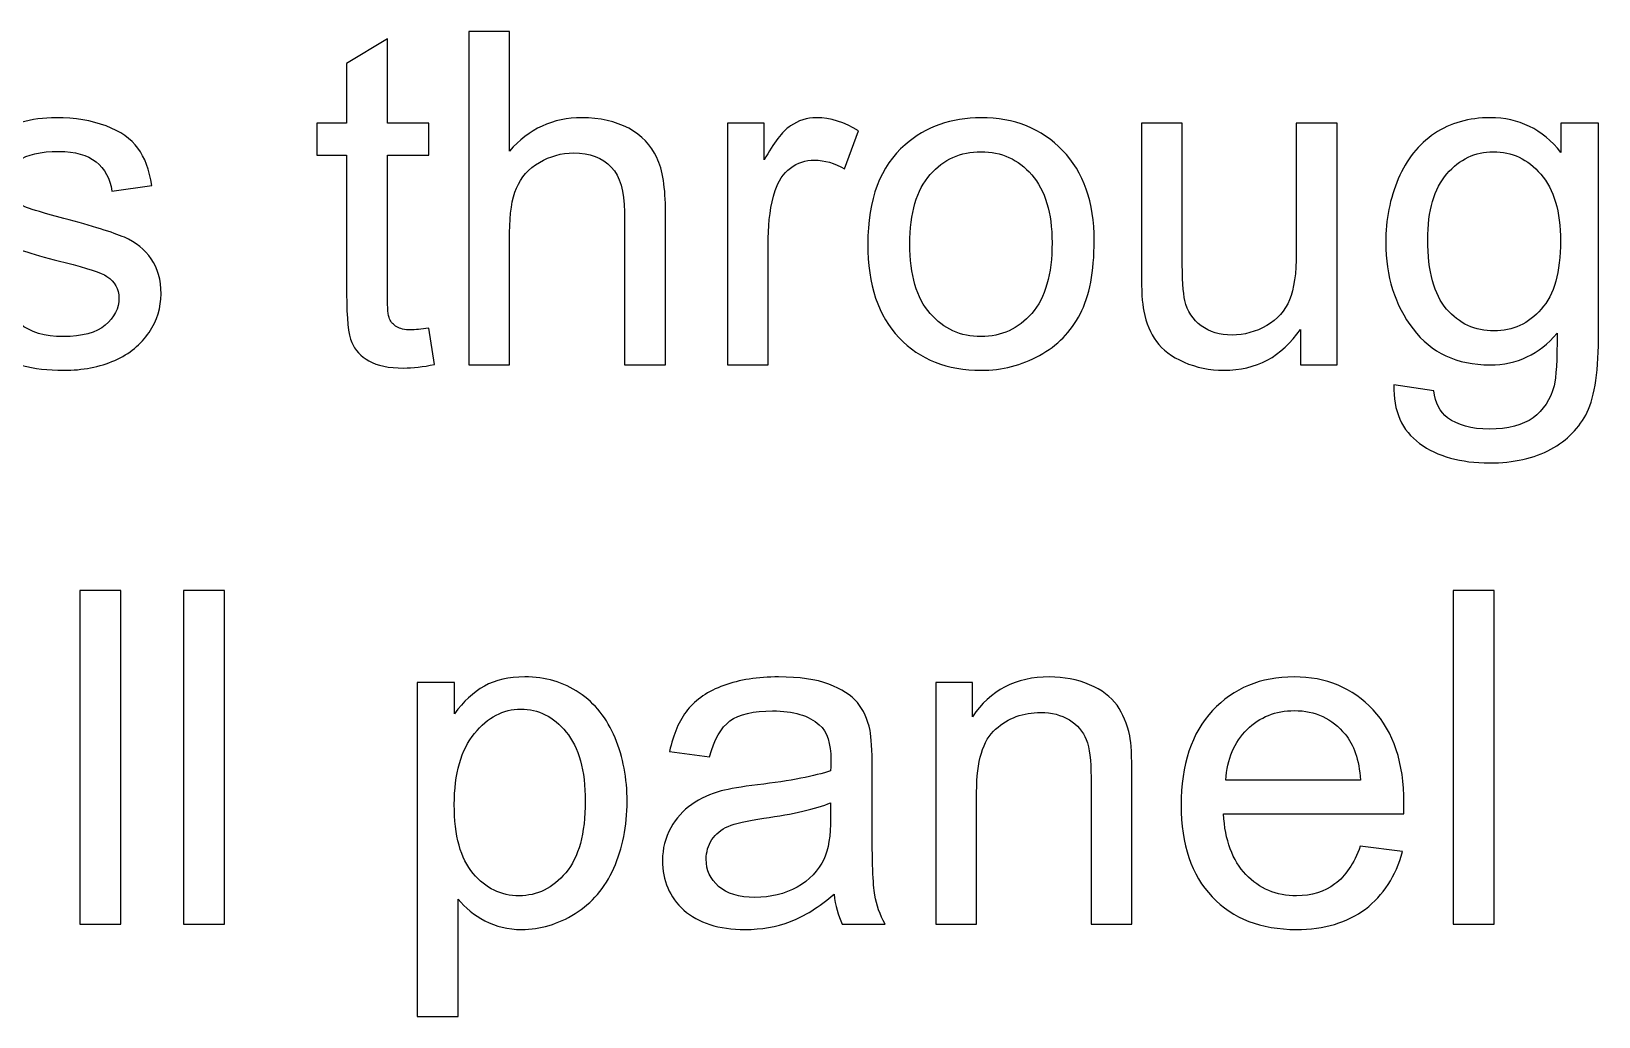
# Model space of a CAD drawing. Header units: centimetres. Extents: x -233 to -82, y 123 to 153.
# Drawn here: x -168.826 to -167.639, y 139.245 to 139.99 of the extents above; entities that cross this region are included whole.
import ezdxf

# ---------------------------------------------------------------- set-up
doc = ezdxf.new("R2010")
doc.units = ezdxf.units.CM
doc.header["$MEASUREMENT"] = 0
doc.layers.add('layer 1', color=7, linetype='Continuous')

msp = doc.modelspace()

# ---------------------------------------------------------------- linework, layer by layer
at = {"layer": 'layer 1'}
for points, knots in [([(-168.525, 139.76567), (-168.525, 139.76567), (-168.5206, 139.73827), (-168.5206, 139.73827), (-168.5206, 139.73827), (-168.5293, 139.73647), (-168.5371, 139.73557), (-168.544, 139.73557), (-168.544, 139.73557), (-168.5553, 139.73557), (-168.564, 139.73737), (-168.5702, 139.74097), (-168.5702, 139.74097), (-168.5764, 139.74447), (-168.5808, 139.74917), (-168.5833, 139.75497), (-168.5833, 139.75497), (-168.5858, 139.76077), (-168.5871, 139.77297), (-168.5871, 139.79157), (-168.5871, 139.79157), (-168.5871, 139.79157), (-168.5871, 139.89677), (-168.5871, 139.89677), (-168.5871, 139.89677), (-168.5871, 139.89677), (-168.6098, 139.89677), (-168.6098, 139.89677), (-168.6098, 139.89677), (-168.6098, 139.89677), (-168.6098, 139.92087), (-168.6098, 139.92087), (-168.6098, 139.92087), (-168.6098, 139.92087), (-168.5871, 139.92087), (-168.5871, 139.92087), (-168.5871, 139.92087), (-168.5871, 139.92087), (-168.5871, 139.96617), (-168.5871, 139.96617), (-168.5871, 139.96617), (-168.5871, 139.96617), (-168.5562, 139.98477), (-168.5562, 139.98477), (-168.5562, 139.98477), (-168.5562, 139.98477), (-168.5562, 139.92087), (-168.5562, 139.92087), (-168.5562, 139.92087), (-168.5562, 139.92087), (-168.525, 139.92087), (-168.525, 139.92087), (-168.525, 139.92087), (-168.525, 139.92087), (-168.525, 139.89677), (-168.525, 139.89677), (-168.525, 139.89677), (-168.525, 139.89677), (-168.5562, 139.89677), (-168.5562, 139.89677), (-168.5562, 139.89677), (-168.5562, 139.89677), (-168.5562, 139.78977), (-168.5562, 139.78977), (-168.5562, 139.78977), (-168.5562, 139.78097), (-168.5557, 139.77527), (-168.5546, 139.77277), (-168.5546, 139.77277), (-168.5535, 139.77027), (-168.5517, 139.76827), (-168.5492, 139.76677), (-168.5492, 139.76677), (-168.5467, 139.76527), (-168.5432, 139.76447), (-168.5387, 139.76447), (-168.5387, 139.76447), (-168.5352, 139.76447), (-168.5307, 139.76487), (-168.525, 139.76567)], [0, 0, 0, 0, 0.047619, 0.047619, 0.047619, 0.047619, 0.0952381, 0.0952381, 0.0952381, 0.0952381, 0.1428571, 0.1428571, 0.1428571, 0.1428571, 0.1904762, 0.1904762, 0.1904762, 0.1904762, 0.2380952, 0.2380952, 0.2380952, 0.2380952, 0.2857143, 0.2857143, 0.2857143, 0.2857143, 0.3333333, 0.3333333, 0.3333333, 0.3333333, 0.3809524, 0.3809524, 0.3809524, 0.3809524, 0.4285714, 0.4285714, 0.4285714, 0.4285714, 0.4761905, 0.4761905, 0.4761905, 0.4761905, 0.5238095, 0.5238095, 0.5238095, 0.5238095, 0.5714286, 0.5714286, 0.5714286, 0.5714286, 0.6190476, 0.6190476, 0.6190476, 0.6190476, 0.6666667, 0.6666667, 0.6666667, 0.6666667, 0.7142857, 0.7142857, 0.7142857, 0.7142857, 0.7619048, 0.7619048, 0.7619048, 0.7619048, 0.8095238, 0.8095238, 0.8095238, 0.8095238, 0.8571429, 0.8571429, 0.8571429, 0.8571429, 0.9047619, 0.9047619, 0.9047619, 0.9047619, 1, 1, 1, 1]), ([(-168.4947, 139.73797), (-168.4947, 139.73797), (-168.4947, 139.99047), (-168.4947, 139.99047), (-168.4947, 139.99047), (-168.4947, 139.99047), (-168.4637, 139.99047), (-168.4637, 139.99047), (-168.4637, 139.99047), (-168.4637, 139.99047), (-168.4637, 139.89987), (-168.4637, 139.89987), (-168.4637, 139.89987), (-168.4492, 139.91667), (-168.431, 139.92507), (-168.409, 139.92507), (-168.409, 139.92507), (-168.3954, 139.92507), (-168.3836, 139.92237), (-168.3736, 139.91707), (-168.3736, 139.91707), (-168.3637, 139.91167), (-168.3565, 139.90427), (-168.3522, 139.89487), (-168.3522, 139.89487), (-168.3479, 139.88547), (-168.3457, 139.87177), (-168.3457, 139.85387), (-168.3457, 139.85387), (-168.3457, 139.85387), (-168.3457, 139.73797), (-168.3457, 139.73797), (-168.3457, 139.73797), (-168.3457, 139.73797), (-168.3768, 139.73797), (-168.3768, 139.73797), (-168.3768, 139.73797), (-168.3768, 139.73797), (-168.3768, 139.85387), (-168.3768, 139.85387), (-168.3768, 139.85387), (-168.3768, 139.86937), (-168.3801, 139.88067), (-168.3868, 139.88777), (-168.3868, 139.88777), (-168.3935, 139.89487), (-168.403, 139.89837), (-168.4153, 139.89837), (-168.4153, 139.89837), (-168.4245, 139.89837), (-168.4331, 139.89597), (-168.4412, 139.89127), (-168.4412, 139.89127), (-168.4493, 139.88647), (-168.4551, 139.87997), (-168.4585, 139.87187), (-168.4585, 139.87187), (-168.462, 139.86367), (-168.4637, 139.85237), (-168.4637, 139.83807), (-168.4637, 139.83807), (-168.4637, 139.83807), (-168.4637, 139.73797), (-168.4637, 139.73797), (-168.4637, 139.73797), (-168.4637, 139.73797), (-168.4947, 139.73797), (-168.4947, 139.73797)], [0, 0, 0, 0, 0.0555556, 0.0555556, 0.0555556, 0.0555556, 0.1111111, 0.1111111, 0.1111111, 0.1111111, 0.1666667, 0.1666667, 0.1666667, 0.1666667, 0.2222222, 0.2222222, 0.2222222, 0.2222222, 0.2777778, 0.2777778, 0.2777778, 0.2777778, 0.3333333, 0.3333333, 0.3333333, 0.3333333, 0.3888889, 0.3888889, 0.3888889, 0.3888889, 0.4444444, 0.4444444, 0.4444444, 0.4444444, 0.5, 0.5, 0.5, 0.5, 0.5555556, 0.5555556, 0.5555556, 0.5555556, 0.6111111, 0.6111111, 0.6111111, 0.6111111, 0.6666667, 0.6666667, 0.6666667, 0.6666667, 0.7222222, 0.7222222, 0.7222222, 0.7222222, 0.7777778, 0.7777778, 0.7777778, 0.7777778, 0.8333333, 0.8333333, 0.8333333, 0.8333333, 0.8888889, 0.8888889, 0.8888889, 0.8888889, 1, 1, 1, 1]), ([(-168.8795, 139.79257), (-168.8795, 139.79257), (-168.8489, 139.79737), (-168.8489, 139.79737), (-168.8489, 139.79737), (-168.8472, 139.78507), (-168.8424, 139.77567), (-168.8345, 139.76917), (-168.8345, 139.76917), (-168.8266, 139.76267), (-168.8156, 139.75937), (-168.8015, 139.75937), (-168.8015, 139.75937), (-168.7873, 139.75937), (-168.7767, 139.76227), (-168.7698, 139.76807), (-168.7698, 139.76807), (-168.7629, 139.77387), (-168.7595, 139.78067), (-168.7595, 139.78847), (-168.7595, 139.78847), (-168.7595, 139.79547), (-168.7625, 139.80097), (-168.7686, 139.80497), (-168.7686, 139.80497), (-168.7729, 139.80767), (-168.7834, 139.81117), (-168.8003, 139.81547), (-168.8003, 139.81547), (-168.823, 139.82117), (-168.8388, 139.82617), (-168.8476, 139.83037), (-168.8476, 139.83037), (-168.8564, 139.83457), (-168.8631, 139.84037), (-168.8676, 139.84777), (-168.8676, 139.84777), (-168.8721, 139.85517), (-168.8744, 139.86337), (-168.8744, 139.87237), (-168.8744, 139.87237), (-168.8744, 139.88047), (-168.8725, 139.88807), (-168.8688, 139.89497), (-168.8688, 139.89497), (-168.8651, 139.90187), (-168.86, 139.90767), (-168.8535, 139.91227), (-168.8535, 139.91227), (-168.8487, 139.91587), (-168.8421, 139.91887), (-168.8338, 139.92137), (-168.8338, 139.92137), (-168.8255, 139.92387), (-168.8165, 139.92507), (-168.807, 139.92507), (-168.807, 139.92507), (-168.7927, 139.92507), (-168.7801, 139.92297), (-168.7692, 139.91887), (-168.7692, 139.91887), (-168.7583, 139.91477), (-168.7503, 139.90917), (-168.7451, 139.90207), (-168.7451, 139.90207), (-168.74, 139.89497), (-168.7364, 139.88557), (-168.7345, 139.87367), (-168.7345, 139.87367), (-168.7345, 139.87367), (-168.7648, 139.86957), (-168.7648, 139.86957), (-168.7648, 139.86957), (-168.7662, 139.87897), (-168.7702, 139.88637), (-168.7768, 139.89167), (-168.7768, 139.89167), (-168.7834, 139.89697), (-168.7927, 139.89957), (-168.8048, 139.89957), (-168.8048, 139.89957), (-168.819, 139.89957), (-168.8291, 139.89727), (-168.8352, 139.89257), (-168.8352, 139.89257), (-168.8413, 139.88787), (-168.8444, 139.88227), (-168.8444, 139.87597), (-168.8444, 139.87597), (-168.8444, 139.87187), (-168.8431, 139.86827), (-168.8406, 139.86507), (-168.8406, 139.86507), (-168.8381, 139.86177), (-168.8341, 139.85897), (-168.8287, 139.85687), (-168.8287, 139.85687), (-168.8256, 139.85567), (-168.8165, 139.85297), (-168.8013, 139.84887), (-168.8013, 139.84887), (-168.7794, 139.84297), (-168.7641, 139.83827), (-168.7554, 139.83457), (-168.7554, 139.83457), (-168.7467, 139.83087), (-168.7399, 139.82537), (-168.735, 139.81827), (-168.735, 139.81827), (-168.7301, 139.81117), (-168.7276, 139.80227), (-168.7276, 139.79167), (-168.7276, 139.79167), (-168.7276, 139.78137), (-168.7306, 139.77167), (-168.7366, 139.76257), (-168.7366, 139.76257), (-168.7427, 139.75347), (-168.7514, 139.74637), (-168.7627, 139.74137), (-168.7627, 139.74137), (-168.7741, 139.73637), (-168.787, 139.73387), (-168.8013, 139.73387), (-168.8013, 139.73387), (-168.8251, 139.73387), (-168.8432, 139.73877), (-168.8557, 139.74867), (-168.8557, 139.74867), (-168.8682, 139.75857), (-168.8761, 139.77317), (-168.8795, 139.79257)], [0, 0, 0, 0, 0.0294118, 0.0294118, 0.0294118, 0.0294118, 0.0588235, 0.0588235, 0.0588235, 0.0588235, 0.0882353, 0.0882353, 0.0882353, 0.0882353, 0.1176471, 0.1176471, 0.1176471, 0.1176471, 0.1470588, 0.1470588, 0.1470588, 0.1470588, 0.1764706, 0.1764706, 0.1764706, 0.1764706, 0.2058824, 0.2058824, 0.2058824, 0.2058824, 0.2352941, 0.2352941, 0.2352941, 0.2352941, 0.2647059, 0.2647059, 0.2647059, 0.2647059, 0.2941176, 0.2941176, 0.2941176, 0.2941176, 0.3235294, 0.3235294, 0.3235294, 0.3235294, 0.3529412, 0.3529412, 0.3529412, 0.3529412, 0.3823529, 0.3823529, 0.3823529, 0.3823529, 0.4117647, 0.4117647, 0.4117647, 0.4117647, 0.4411765, 0.4411765, 0.4411765, 0.4411765, 0.4705882, 0.4705882, 0.4705882, 0.4705882, 0.5, 0.5, 0.5, 0.5, 0.5294118, 0.5294118, 0.5294118, 0.5294118, 0.5588235, 0.5588235, 0.5588235, 0.5588235, 0.5882353, 0.5882353, 0.5882353, 0.5882353, 0.6176471, 0.6176471, 0.6176471, 0.6176471, 0.6470588, 0.6470588, 0.6470588, 0.6470588, 0.6764706, 0.6764706, 0.6764706, 0.6764706, 0.7058824, 0.7058824, 0.7058824, 0.7058824, 0.7352941, 0.7352941, 0.7352941, 0.7352941, 0.7647059, 0.7647059, 0.7647059, 0.7647059, 0.7941176, 0.7941176, 0.7941176, 0.7941176, 0.8235294, 0.8235294, 0.8235294, 0.8235294, 0.8529412, 0.8529412, 0.8529412, 0.8529412, 0.8823529, 0.8823529, 0.8823529, 0.8823529, 0.9117647, 0.9117647, 0.9117647, 0.9117647, 0.9411765, 0.9411765, 0.9411765, 0.9411765, 1, 1, 1, 1]), ([(-168.2989, 139.73797), (-168.2989, 139.73797), (-168.2989, 139.92087), (-168.2989, 139.92087), (-168.2989, 139.92087), (-168.2989, 139.92087), (-168.271, 139.92087), (-168.271, 139.92087), (-168.271, 139.92087), (-168.271, 139.92087), (-168.271, 139.89317), (-168.271, 139.89317), (-168.271, 139.89317), (-168.2639, 139.90617), (-168.2573, 139.91477), (-168.2512, 139.91887), (-168.2512, 139.91887), (-168.2452, 139.92297), (-168.2386, 139.92507), (-168.2314, 139.92507), (-168.2314, 139.92507), (-168.2209, 139.92507), (-168.2103, 139.92177), (-168.1995, 139.91507), (-168.1995, 139.91507), (-168.1995, 139.91507), (-168.2102, 139.88627), (-168.2102, 139.88627), (-168.2102, 139.88627), (-168.2177, 139.89077), (-168.2253, 139.89297), (-168.2329, 139.89297), (-168.2329, 139.89297), (-168.2397, 139.89297), (-168.2458, 139.89097), (-168.2512, 139.88687), (-168.2512, 139.88687), (-168.2566, 139.88277), (-168.2604, 139.87717), (-168.2627, 139.86987), (-168.2627, 139.86987), (-168.2662, 139.85887), (-168.2679, 139.84687), (-168.2679, 139.83377), (-168.2679, 139.83377), (-168.2679, 139.83377), (-168.2679, 139.73797), (-168.2679, 139.73797), (-168.2679, 139.73797), (-168.2679, 139.73797), (-168.2989, 139.73797), (-168.2989, 139.73797)], [0, 0, 0, 0, 0.0714286, 0.0714286, 0.0714286, 0.0714286, 0.1428571, 0.1428571, 0.1428571, 0.1428571, 0.2142857, 0.2142857, 0.2142857, 0.2142857, 0.2857143, 0.2857143, 0.2857143, 0.2857143, 0.3571429, 0.3571429, 0.3571429, 0.3571429, 0.4285714, 0.4285714, 0.4285714, 0.4285714, 0.5, 0.5, 0.5, 0.5, 0.5714286, 0.5714286, 0.5714286, 0.5714286, 0.6428571, 0.6428571, 0.6428571, 0.6428571, 0.7142857, 0.7142857, 0.7142857, 0.7142857, 0.7857143, 0.7857143, 0.7857143, 0.7857143, 0.8571429, 0.8571429, 0.8571429, 0.8571429, 1, 1, 1, 1]), ([(-168.1926, 139.82947), (-168.1926, 139.86337), (-168.1832, 139.88837), (-168.1643, 139.90467), (-168.1643, 139.90467), (-168.1486, 139.91827), (-168.1294, 139.92507), (-168.1068, 139.92507), (-168.1068, 139.92507), (-168.0817, 139.92507), (-168.0611, 139.91687), (-168.0451, 139.90037), (-168.0451, 139.90037), (-168.0292, 139.88387), (-168.0212, 139.86107), (-168.0212, 139.83207), (-168.0212, 139.83207), (-168.0212, 139.80847), (-168.0247, 139.78997), (-168.0318, 139.77647), (-168.0318, 139.77647), (-168.0389, 139.76297), (-168.0491, 139.75257), (-168.0626, 139.74507), (-168.0626, 139.74507), (-168.0761, 139.73757), (-168.0909, 139.73387), (-168.1068, 139.73387), (-168.1068, 139.73387), (-168.1324, 139.73387), (-168.1531, 139.74207), (-168.1689, 139.75847), (-168.1689, 139.75847), (-168.1847, 139.77487), (-168.1926, 139.79857), (-168.1926, 139.82947)], [0, 0, 0, 0, 0.1, 0.1, 0.1, 0.1, 0.2, 0.2, 0.2, 0.2, 0.3, 0.3, 0.3, 0.3, 0.4, 0.4, 0.4, 0.4, 0.5, 0.5, 0.5, 0.5, 0.6, 0.6, 0.6, 0.6, 0.7, 0.7, 0.7, 0.7, 0.8, 0.8, 0.8, 0.8, 1, 1, 1, 1]), ([(-167.7943, 139.72277), (-167.7943, 139.72277), (-167.7642, 139.71837), (-167.7642, 139.71837), (-167.7642, 139.71837), (-167.7629, 139.70907), (-167.7594, 139.70227), (-167.7537, 139.69797), (-167.7537, 139.69797), (-167.746, 139.69227), (-167.7355, 139.68937), (-167.7222, 139.68937), (-167.7222, 139.68937), (-167.7078, 139.68937), (-167.6967, 139.69227), (-167.6889, 139.69797), (-167.6889, 139.69797), (-167.6811, 139.70367), (-167.6758, 139.71177), (-167.6731, 139.72217), (-167.6731, 139.72217), (-167.6715, 139.72847), (-167.6707, 139.74167), (-167.6708, 139.76187), (-167.6708, 139.76187), (-167.6843, 139.74597), (-167.7012, 139.73797), (-167.7215, 139.73797), (-167.7215, 139.73797), (-167.7466, 139.73797), (-167.7661, 139.74707), (-167.7798, 139.76517), (-167.7798, 139.76517), (-167.7936, 139.78327), (-167.8005, 139.80507), (-167.8005, 139.83047), (-167.8005, 139.83047), (-167.8005, 139.84797), (-167.7973, 139.86407), (-167.791, 139.87887), (-167.791, 139.87887), (-167.7847, 139.89357), (-167.7756, 139.90497), (-167.7636, 139.91307), (-167.7636, 139.91307), (-167.7516, 139.92107), (-167.7375, 139.92507), (-167.7213, 139.92507), (-167.7213, 139.92507), (-167.6997, 139.92507), (-167.6819, 139.91637), (-167.6679, 139.89887), (-167.6679, 139.89887), (-167.6679, 139.89887), (-167.6679, 139.92087), (-167.6679, 139.92087), (-167.6679, 139.92087), (-167.6679, 139.92087), (-167.6393, 139.92087), (-167.6393, 139.92087), (-167.6393, 139.92087), (-167.6393, 139.92087), (-167.6393, 139.76277), (-167.6393, 139.76277), (-167.6393, 139.76277), (-167.6393, 139.73427), (-167.6422, 139.71407), (-167.648, 139.70217), (-167.648, 139.70217), (-167.6538, 139.69027), (-167.663, 139.68097), (-167.6755, 139.67407), (-167.6755, 139.67407), (-167.6881, 139.66717), (-167.7036, 139.66377), (-167.722, 139.66377), (-167.722, 139.66377), (-167.7438, 139.66377), (-167.7614, 139.66867), (-167.7748, 139.67847), (-167.7748, 139.67847), (-167.7883, 139.68827), (-167.7948, 139.70307), (-167.7943, 139.72277)], [0, 0, 0, 0, 0.0454545, 0.0454545, 0.0454545, 0.0454545, 0.0909091, 0.0909091, 0.0909091, 0.0909091, 0.1363636, 0.1363636, 0.1363636, 0.1363636, 0.1818182, 0.1818182, 0.1818182, 0.1818182, 0.2272727, 0.2272727, 0.2272727, 0.2272727, 0.2727273, 0.2727273, 0.2727273, 0.2727273, 0.3181818, 0.3181818, 0.3181818, 0.3181818, 0.3636364, 0.3636364, 0.3636364, 0.3636364, 0.4090909, 0.4090909, 0.4090909, 0.4090909, 0.4545455, 0.4545455, 0.4545455, 0.4545455, 0.5, 0.5, 0.5, 0.5, 0.5454545, 0.5454545, 0.5454545, 0.5454545, 0.5909091, 0.5909091, 0.5909091, 0.5909091, 0.6363636, 0.6363636, 0.6363636, 0.6363636, 0.6818182, 0.6818182, 0.6818182, 0.6818182, 0.7272727, 0.7272727, 0.7272727, 0.7272727, 0.7727273, 0.7727273, 0.7727273, 0.7727273, 0.8181818, 0.8181818, 0.8181818, 0.8181818, 0.8636364, 0.8636364, 0.8636364, 0.8636364, 0.9090909, 0.9090909, 0.9090909, 0.9090909, 1, 1, 1, 1]), ([(-167.865, 139.73797), (-167.865, 139.73797), (-167.865, 139.76487), (-167.865, 139.76487), (-167.865, 139.76487), (-167.8792, 139.74417), (-167.8985, 139.73387), (-167.923, 139.73387), (-167.923, 139.73387), (-167.9338, 139.73387), (-167.9439, 139.73597), (-167.9532, 139.74007), (-167.9532, 139.74007), (-167.9626, 139.74417), (-167.9696, 139.74937), (-167.9741, 139.75567), (-167.9741, 139.75567), (-167.9786, 139.76187), (-167.9818, 139.76957), (-167.9836, 139.77867), (-167.9836, 139.77867), (-167.9849, 139.78477), (-167.9855, 139.79437), (-167.9855, 139.80757), (-167.9855, 139.80757), (-167.9855, 139.80757), (-167.9855, 139.92087), (-167.9855, 139.92087), (-167.9855, 139.92087), (-167.9855, 139.92087), (-167.9545, 139.92087), (-167.9545, 139.92087), (-167.9545, 139.92087), (-167.9545, 139.92087), (-167.9545, 139.81947), (-167.9545, 139.81947), (-167.9545, 139.81947), (-167.9545, 139.80327), (-167.9539, 139.79237), (-167.9526, 139.78667), (-167.9526, 139.78667), (-167.9507, 139.77857), (-167.9465, 139.77217), (-167.9402, 139.76757), (-167.9402, 139.76757), (-167.9339, 139.76287), (-167.9261, 139.76057), (-167.9168, 139.76057), (-167.9168, 139.76057), (-167.9075, 139.76057), (-167.8988, 139.76297), (-167.8906, 139.76777), (-167.8906, 139.76777), (-167.8825, 139.77247), (-167.8767, 139.77897), (-167.8733, 139.78717), (-167.8733, 139.78717), (-167.8699, 139.79537), (-167.8682, 139.80727), (-167.8682, 139.82287), (-167.8682, 139.82287), (-167.8682, 139.82287), (-167.8682, 139.92087), (-167.8682, 139.92087), (-167.8682, 139.92087), (-167.8682, 139.92087), (-167.8372, 139.92087), (-167.8372, 139.92087), (-167.8372, 139.92087), (-167.8372, 139.92087), (-167.8372, 139.73797), (-167.8372, 139.73797), (-167.8372, 139.73797), (-167.8372, 139.73797), (-167.865, 139.73797), (-167.865, 139.73797)], [0, 0, 0, 0, 0.05, 0.05, 0.05, 0.05, 0.1, 0.1, 0.1, 0.1, 0.15, 0.15, 0.15, 0.15, 0.2, 0.2, 0.2, 0.2, 0.25, 0.25, 0.25, 0.25, 0.3, 0.3, 0.3, 0.3, 0.35, 0.35, 0.35, 0.35, 0.4, 0.4, 0.4, 0.4, 0.45, 0.45, 0.45, 0.45, 0.5, 0.5, 0.5, 0.5, 0.55, 0.55, 0.55, 0.55, 0.6, 0.6, 0.6, 0.6, 0.65, 0.65, 0.65, 0.65, 0.7, 0.7, 0.7, 0.7, 0.75, 0.75, 0.75, 0.75, 0.8, 0.8, 0.8, 0.8, 0.85, 0.85, 0.85, 0.85, 0.9, 0.9, 0.9, 0.9, 1, 1, 1, 1]), ([(-168.1607, 139.82947), (-168.1607, 139.80597), (-168.1556, 139.78847), (-168.1454, 139.77687), (-168.1454, 139.77687), (-168.1352, 139.76517), (-168.1223, 139.75937), (-168.1068, 139.75937), (-168.1068, 139.75937), (-168.0914, 139.75937), (-168.0786, 139.76527), (-168.0684, 139.77697), (-168.0684, 139.77697), (-168.0582, 139.78867), (-168.0531, 139.80647), (-168.0531, 139.83047), (-168.0531, 139.83047), (-168.0531, 139.85307), (-168.0582, 139.87017), (-168.0685, 139.88187), (-168.0685, 139.88187), (-168.0788, 139.89357), (-168.0915, 139.89937), (-168.1068, 139.89937), (-168.1068, 139.89937), (-168.1223, 139.89937), (-168.1352, 139.89357), (-168.1454, 139.88197), (-168.1454, 139.88197), (-168.1556, 139.87037), (-168.1607, 139.85287), (-168.1607, 139.82947)], [0, 0, 0, 0, 0.1111111, 0.1111111, 0.1111111, 0.1111111, 0.2222222, 0.2222222, 0.2222222, 0.2222222, 0.3333333, 0.3333333, 0.3333333, 0.3333333, 0.4444444, 0.4444444, 0.4444444, 0.4444444, 0.5555556, 0.5555556, 0.5555556, 0.5555556, 0.6666667, 0.6666667, 0.6666667, 0.6666667, 0.7777778, 0.7777778, 0.7777778, 0.7777778, 1, 1, 1, 1]), ([(-167.7687, 139.83267), (-167.7687, 139.80867), (-167.7639, 139.79117), (-167.7544, 139.78017), (-167.7544, 139.78017), (-167.7449, 139.76917), (-167.7329, 139.76367), (-167.7185, 139.76367), (-167.7185, 139.76367), (-167.7043, 139.76367), (-167.6924, 139.76917), (-167.6827, 139.78017), (-167.6827, 139.78017), (-167.673, 139.79107), (-167.6682, 139.80827), (-167.6682, 139.83167), (-167.6682, 139.83167), (-167.6682, 139.85407), (-167.6732, 139.87097), (-167.6831, 139.88237), (-167.6831, 139.88237), (-167.693, 139.89367), (-167.705, 139.89937), (-167.7191, 139.89937), (-167.7191, 139.89937), (-167.7328, 139.89937), (-167.7445, 139.89377), (-167.7542, 139.88257), (-167.7542, 139.88257), (-167.7639, 139.87137), (-167.7687, 139.85477), (-167.7687, 139.83267)], [0, 0, 0, 0, 0.1111111, 0.1111111, 0.1111111, 0.1111111, 0.2222222, 0.2222222, 0.2222222, 0.2222222, 0.3333333, 0.3333333, 0.3333333, 0.3333333, 0.4444444, 0.4444444, 0.4444444, 0.4444444, 0.5555556, 0.5555556, 0.5555556, 0.5555556, 0.6666667, 0.6666667, 0.6666667, 0.6666667, 0.7777778, 0.7777778, 0.7777778, 0.7777778, 1, 1, 1, 1]), ([(-168.7891, 139.31463), (-168.7891, 139.31463), (-168.7891, 139.56713), (-168.7891, 139.56713), (-168.7891, 139.56713), (-168.7891, 139.56713), (-168.7581, 139.56713), (-168.7581, 139.56713), (-168.7581, 139.56713), (-168.7581, 139.56713), (-168.7581, 139.31463), (-168.7581, 139.31463), (-168.7581, 139.31463), (-168.7581, 139.31463), (-168.7891, 139.31463), (-168.7891, 139.31463)], [0, 0, 0, 0, 0.2, 0.2, 0.2, 0.2, 0.4, 0.4, 0.4, 0.4, 0.6, 0.6, 0.6, 0.6, 1, 1, 1, 1]), ([(-168.7107, 139.31463), (-168.7107, 139.31463), (-168.7107, 139.56713), (-168.7107, 139.56713), (-168.7107, 139.56713), (-168.7107, 139.56713), (-168.6797, 139.56713), (-168.6797, 139.56713), (-168.6797, 139.56713), (-168.6797, 139.56713), (-168.6797, 139.31463), (-168.6797, 139.31463), (-168.6797, 139.31463), (-168.6797, 139.31463), (-168.7107, 139.31463), (-168.7107, 139.31463)], [0, 0, 0, 0, 0.2, 0.2, 0.2, 0.2, 0.4, 0.4, 0.4, 0.4, 0.6, 0.6, 0.6, 0.6, 1, 1, 1, 1]), ([(-167.7495, 139.31463), (-167.7495, 139.31463), (-167.7495, 139.56713), (-167.7495, 139.56713), (-167.7495, 139.56713), (-167.7495, 139.56713), (-167.7185, 139.56713), (-167.7185, 139.56713), (-167.7185, 139.56713), (-167.7185, 139.56713), (-167.7185, 139.31463), (-167.7185, 139.31463), (-167.7185, 139.31463), (-167.7185, 139.31463), (-167.7495, 139.31463), (-167.7495, 139.31463)], [0, 0, 0, 0, 0.2, 0.2, 0.2, 0.2, 0.4, 0.4, 0.4, 0.4, 0.6, 0.6, 0.6, 0.6, 1, 1, 1, 1]), ([(-168.5336, 139.24453), (-168.5336, 139.24453), (-168.5336, 139.49753), (-168.5336, 139.49753), (-168.5336, 139.49753), (-168.5336, 139.49753), (-168.5054, 139.49753), (-168.5054, 139.49753), (-168.5054, 139.49753), (-168.5054, 139.49753), (-168.5054, 139.47383), (-168.5054, 139.47383), (-168.5054, 139.47383), (-168.4987, 139.48313), (-168.4912, 139.49003), (-168.4828, 139.49473), (-168.4828, 139.49473), (-168.4745, 139.49943), (-168.4643, 139.50173), (-168.4523, 139.50173), (-168.4523, 139.50173), (-168.4367, 139.50173), (-168.4229, 139.49773), (-168.411, 139.48973), (-168.411, 139.48973), (-168.3991, 139.48163), (-168.39, 139.47033), (-168.3839, 139.45563), (-168.3839, 139.45563), (-168.3778, 139.44093), (-168.3748, 139.42493), (-168.3748, 139.40743), (-168.3748, 139.40743), (-168.3748, 139.38873), (-168.3782, 139.37193), (-168.3849, 139.35693), (-168.3849, 139.35693), (-168.3916, 139.34193), (-168.4014, 139.33043), (-168.4142, 139.32253), (-168.4142, 139.32253), (-168.427, 139.31453), (-168.4405, 139.31053), (-168.4546, 139.31053), (-168.4546, 139.31053), (-168.4649, 139.31053), (-168.4742, 139.31273), (-168.4824, 139.31713), (-168.4824, 139.31713), (-168.4906, 139.32143), (-168.4973, 139.32693), (-168.5026, 139.33353), (-168.5026, 139.33353), (-168.5026, 139.33353), (-168.5026, 139.24453), (-168.5026, 139.24453), (-168.5026, 139.24453), (-168.5026, 139.24453), (-168.5336, 139.24453), (-168.5336, 139.24453)], [0, 0, 0, 0, 0.0625, 0.0625, 0.0625, 0.0625, 0.125, 0.125, 0.125, 0.125, 0.1875, 0.1875, 0.1875, 0.1875, 0.25, 0.25, 0.25, 0.25, 0.3125, 0.3125, 0.3125, 0.3125, 0.375, 0.375, 0.375, 0.375, 0.4375, 0.4375, 0.4375, 0.4375, 0.5, 0.5, 0.5, 0.5, 0.5625, 0.5625, 0.5625, 0.5625, 0.625, 0.625, 0.625, 0.625, 0.6875, 0.6875, 0.6875, 0.6875, 0.75, 0.75, 0.75, 0.75, 0.8125, 0.8125, 0.8125, 0.8125, 0.875, 0.875, 0.875, 0.875, 1, 1, 1, 1]), ([(-168.2181, 139.33723), (-168.2296, 139.32743), (-168.2406, 139.32053), (-168.2512, 139.31653), (-168.2512, 139.31653), (-168.2619, 139.31253), (-168.2733, 139.31053), (-168.2854, 139.31053), (-168.2854, 139.31053), (-168.3055, 139.31053), (-168.321, 139.31543), (-168.3318, 139.32523), (-168.3318, 139.32523), (-168.3426, 139.33503), (-168.348, 139.34753), (-168.348, 139.36283), (-168.348, 139.36283), (-168.348, 139.37183), (-168.3459, 139.38003), (-168.3418, 139.38743), (-168.3418, 139.38743), (-168.3377, 139.39483), (-168.3324, 139.40073), (-168.3258, 139.40523), (-168.3258, 139.40523), (-168.3192, 139.40973), (-168.3118, 139.41313), (-168.3035, 139.41543), (-168.3035, 139.41543), (-168.2974, 139.41703), (-168.2883, 139.41853), (-168.276, 139.42003), (-168.276, 139.42003), (-168.2509, 139.42303), (-168.2325, 139.42663), (-168.2207, 139.43073), (-168.2207, 139.43073), (-168.2206, 139.43503), (-168.2205, 139.43773), (-168.2205, 139.43883), (-168.2205, 139.43883), (-168.2205, 139.45143), (-168.2234, 139.46033), (-168.2293, 139.46553), (-168.2293, 139.46553), (-168.2372, 139.47253), (-168.249, 139.47603), (-168.2646, 139.47603), (-168.2646, 139.47603), (-168.2792, 139.47603), (-168.29, 139.47353), (-168.2969, 139.46843), (-168.2969, 139.46843), (-168.3038, 139.46333), (-168.309, 139.45423), (-168.3123, 139.44123), (-168.3123, 139.44123), (-168.3123, 139.44123), (-168.3426, 139.44533), (-168.3426, 139.44533), (-168.3426, 139.44533), (-168.3399, 139.45833), (-168.3353, 139.46883), (-168.329, 139.47683), (-168.329, 139.47683), (-168.3227, 139.48473), (-168.3135, 139.49093), (-168.3016, 139.49523), (-168.3016, 139.49523), (-168.2897, 139.49953), (-168.2758, 139.50173), (-168.2601, 139.50173), (-168.2601, 139.50173), (-168.2445, 139.50173), (-168.2318, 139.49993), (-168.222, 139.49623), (-168.222, 139.49623), (-168.2123, 139.49253), (-168.2051, 139.48783), (-168.2005, 139.48233), (-168.2005, 139.48233), (-168.1959, 139.47673), (-168.1927, 139.46973), (-168.1909, 139.46123), (-168.1909, 139.46123), (-168.1898, 139.45593), (-168.1893, 139.44643), (-168.1893, 139.43263), (-168.1893, 139.43263), (-168.1893, 139.43263), (-168.1893, 139.39133), (-168.1893, 139.39133), (-168.1893, 139.39133), (-168.1893, 139.36243), (-168.1886, 139.34423), (-168.1873, 139.33663), (-168.1873, 139.33663), (-168.186, 139.32893), (-168.1834, 139.32163), (-168.1795, 139.31463), (-168.1795, 139.31463), (-168.1795, 139.31463), (-168.2119, 139.31463), (-168.2119, 139.31463), (-168.2119, 139.31463), (-168.2151, 139.32103), (-168.2172, 139.32853), (-168.2181, 139.33723)], [0, 0, 0, 0, 0.0357143, 0.0357143, 0.0357143, 0.0357143, 0.0714286, 0.0714286, 0.0714286, 0.0714286, 0.1071429, 0.1071429, 0.1071429, 0.1071429, 0.1428571, 0.1428571, 0.1428571, 0.1428571, 0.1785714, 0.1785714, 0.1785714, 0.1785714, 0.2142857, 0.2142857, 0.2142857, 0.2142857, 0.25, 0.25, 0.25, 0.25, 0.2857143, 0.2857143, 0.2857143, 0.2857143, 0.3214286, 0.3214286, 0.3214286, 0.3214286, 0.3571429, 0.3571429, 0.3571429, 0.3571429, 0.3928571, 0.3928571, 0.3928571, 0.3928571, 0.4285714, 0.4285714, 0.4285714, 0.4285714, 0.4642857, 0.4642857, 0.4642857, 0.4642857, 0.5, 0.5, 0.5, 0.5, 0.5357143, 0.5357143, 0.5357143, 0.5357143, 0.5714286, 0.5714286, 0.5714286, 0.5714286, 0.6071429, 0.6071429, 0.6071429, 0.6071429, 0.6428571, 0.6428571, 0.6428571, 0.6428571, 0.6785714, 0.6785714, 0.6785714, 0.6785714, 0.7142857, 0.7142857, 0.7142857, 0.7142857, 0.75, 0.75, 0.75, 0.75, 0.7857143, 0.7857143, 0.7857143, 0.7857143, 0.8214286, 0.8214286, 0.8214286, 0.8214286, 0.8571429, 0.8571429, 0.8571429, 0.8571429, 0.8928571, 0.8928571, 0.8928571, 0.8928571, 0.9285714, 0.9285714, 0.9285714, 0.9285714, 1, 1, 1, 1]), ([(-168.1412, 139.31463), (-168.1412, 139.31463), (-168.1412, 139.49753), (-168.1412, 139.49753), (-168.1412, 139.49753), (-168.1412, 139.49753), (-168.1133, 139.49753), (-168.1133, 139.49753), (-168.1133, 139.49753), (-168.1133, 139.49753), (-168.1133, 139.47153), (-168.1133, 139.47153), (-168.1133, 139.47153), (-168.0999, 139.49163), (-168.0805, 139.50173), (-168.0551, 139.50173), (-168.0551, 139.50173), (-168.0441, 139.50173), (-168.034, 139.49973), (-168.0247, 139.49583), (-168.0247, 139.49583), (-168.0154, 139.49183), (-168.0085, 139.48663), (-168.0039, 139.48023), (-168.0039, 139.48023), (-167.9994, 139.47373), (-167.9962, 139.46613), (-167.9943, 139.45723), (-167.9943, 139.45723), (-167.9932, 139.45153), (-167.9926, 139.44143), (-167.9926, 139.42713), (-167.9926, 139.42713), (-167.9926, 139.42713), (-167.9926, 139.31463), (-167.9926, 139.31463), (-167.9926, 139.31463), (-167.9926, 139.31463), (-168.0236, 139.31463), (-168.0236, 139.31463), (-168.0236, 139.31463), (-168.0236, 139.31463), (-168.0236, 139.42593), (-168.0236, 139.42593), (-168.0236, 139.42593), (-168.0236, 139.43853), (-168.0248, 139.44793), (-168.0272, 139.45423), (-168.0272, 139.45423), (-168.0296, 139.46053), (-168.0339, 139.46553), (-168.04, 139.46923), (-168.04, 139.46923), (-168.0462, 139.47293), (-168.0534, 139.47483), (-168.0617, 139.47483), (-168.0617, 139.47483), (-168.0749, 139.47483), (-168.0863, 139.47063), (-168.0958, 139.46223), (-168.0958, 139.46223), (-168.1054, 139.45383), (-168.1102, 139.43793), (-168.1102, 139.41453), (-168.1102, 139.41453), (-168.1102, 139.41453), (-168.1102, 139.31463), (-168.1102, 139.31463), (-168.1102, 139.31463), (-168.1102, 139.31463), (-168.1412, 139.31463), (-168.1412, 139.31463)], [0, 0, 0, 0, 0.0526316, 0.0526316, 0.0526316, 0.0526316, 0.1052632, 0.1052632, 0.1052632, 0.1052632, 0.1578947, 0.1578947, 0.1578947, 0.1578947, 0.2105263, 0.2105263, 0.2105263, 0.2105263, 0.2631579, 0.2631579, 0.2631579, 0.2631579, 0.3157895, 0.3157895, 0.3157895, 0.3157895, 0.3684211, 0.3684211, 0.3684211, 0.3684211, 0.4210526, 0.4210526, 0.4210526, 0.4210526, 0.4736842, 0.4736842, 0.4736842, 0.4736842, 0.5263158, 0.5263158, 0.5263158, 0.5263158, 0.5789474, 0.5789474, 0.5789474, 0.5789474, 0.6315789, 0.6315789, 0.6315789, 0.6315789, 0.6842105, 0.6842105, 0.6842105, 0.6842105, 0.7368421, 0.7368421, 0.7368421, 0.7368421, 0.7894737, 0.7894737, 0.7894737, 0.7894737, 0.8421053, 0.8421053, 0.8421053, 0.8421053, 0.8947368, 0.8947368, 0.8947368, 0.8947368, 1, 1, 1, 1]), ([(-167.8198, 139.37353), (-167.8198, 139.37353), (-167.7878, 139.36953), (-167.7878, 139.36953), (-167.7878, 139.36953), (-167.7929, 139.35083), (-167.8022, 139.33633), (-167.8159, 139.32603), (-167.8159, 139.32603), (-167.8296, 139.31573), (-167.847, 139.31053), (-167.8682, 139.31053), (-167.8682, 139.31053), (-167.895, 139.31053), (-167.9162, 139.31873), (-167.9319, 139.33523), (-167.9319, 139.33523), (-167.9476, 139.35173), (-167.9554, 139.37483), (-167.9554, 139.40453), (-167.9554, 139.40453), (-167.9554, 139.43533), (-167.9475, 139.45923), (-167.9316, 139.47623), (-167.9316, 139.47623), (-167.9157, 139.49323), (-167.8952, 139.50173), (-167.8699, 139.50173), (-167.8699, 139.50173), (-167.8455, 139.50173), (-167.8255, 139.49343), (-167.81, 139.47673), (-167.81, 139.47673), (-167.7945, 139.46003), (-167.7867, 139.43663), (-167.7867, 139.40643), (-167.7867, 139.40643), (-167.7867, 139.40463), (-167.7868, 139.40183), (-167.7869, 139.39813), (-167.7869, 139.39813), (-167.7869, 139.39813), (-167.9233, 139.39813), (-167.9233, 139.39813), (-167.9233, 139.39813), (-167.9222, 139.37803), (-167.9165, 139.36273), (-167.9063, 139.35203), (-167.9063, 139.35203), (-167.8961, 139.34133), (-167.8833, 139.33603), (-167.868, 139.33603), (-167.868, 139.33603), (-167.8567, 139.33603), (-167.847, 139.33903), (-167.8389, 139.34503), (-167.8389, 139.34503), (-167.8309, 139.35093), (-167.8245, 139.36043), (-167.8198, 139.37353)], [0, 0, 0, 0, 0.0625, 0.0625, 0.0625, 0.0625, 0.125, 0.125, 0.125, 0.125, 0.1875, 0.1875, 0.1875, 0.1875, 0.25, 0.25, 0.25, 0.25, 0.3125, 0.3125, 0.3125, 0.3125, 0.375, 0.375, 0.375, 0.375, 0.4375, 0.4375, 0.4375, 0.4375, 0.5, 0.5, 0.5, 0.5, 0.5625, 0.5625, 0.5625, 0.5625, 0.625, 0.625, 0.625, 0.625, 0.6875, 0.6875, 0.6875, 0.6875, 0.75, 0.75, 0.75, 0.75, 0.8125, 0.8125, 0.8125, 0.8125, 0.875, 0.875, 0.875, 0.875, 1, 1, 1, 1]), ([(-168.5056, 139.40503), (-168.5056, 139.38153), (-168.5008, 139.36413), (-168.4913, 139.35293), (-168.4913, 139.35293), (-168.4818, 139.34163), (-168.4702, 139.33603), (-168.4566, 139.33603), (-168.4566, 139.33603), (-168.4429, 139.33603), (-168.4311, 139.34183), (-168.4212, 139.35353), (-168.4212, 139.35353), (-168.4114, 139.36513), (-168.4065, 139.38313), (-168.4065, 139.40763), (-168.4065, 139.40763), (-168.4065, 139.43093), (-168.4113, 139.44843), (-168.4209, 139.46003), (-168.4209, 139.46003), (-168.4305, 139.47163), (-168.442, 139.47743), (-168.4553, 139.47743), (-168.4553, 139.47743), (-168.4685, 139.47743), (-168.4802, 139.47123), (-168.4903, 139.45893), (-168.4903, 139.45893), (-168.5005, 139.44653), (-168.5056, 139.42853), (-168.5056, 139.40503)], [0, 0, 0, 0, 0.1111111, 0.1111111, 0.1111111, 0.1111111, 0.2222222, 0.2222222, 0.2222222, 0.2222222, 0.3333333, 0.3333333, 0.3333333, 0.3333333, 0.4444444, 0.4444444, 0.4444444, 0.4444444, 0.5555556, 0.5555556, 0.5555556, 0.5555556, 0.6666667, 0.6666667, 0.6666667, 0.6666667, 0.7777778, 0.7777778, 0.7777778, 0.7777778, 1, 1, 1, 1]), ([(-167.9216, 139.42363), (-167.9216, 139.42363), (-167.8195, 139.42363), (-167.8195, 139.42363), (-167.8195, 139.42363), (-167.8208, 139.43903), (-167.8247, 139.45063), (-167.8312, 139.45833), (-167.8312, 139.45833), (-167.8411, 139.47023), (-167.8539, 139.47623), (-167.8696, 139.47623), (-167.8696, 139.47623), (-167.8839, 139.47623), (-167.8958, 139.47143), (-167.9055, 139.46193), (-167.9055, 139.46193), (-167.9152, 139.45243), (-167.9206, 139.43963), (-167.9216, 139.42363)], [0, 0, 0, 0, 0.1666667, 0.1666667, 0.1666667, 0.1666667, 0.3333333, 0.3333333, 0.3333333, 0.3333333, 0.5, 0.5, 0.5, 0.5, 0.6666667, 0.6666667, 0.6666667, 0.6666667, 1, 1, 1, 1]), ([(-168.2207, 139.40643), (-168.2319, 139.40183), (-168.2488, 139.39793), (-168.2713, 139.39473), (-168.2713, 139.39473), (-168.284, 139.39283), (-168.293, 139.39083), (-168.2983, 139.38853), (-168.2983, 139.38853), (-168.3036, 139.38623), (-168.3077, 139.38293), (-168.3106, 139.37853), (-168.3106, 139.37853), (-168.3135, 139.37403), (-168.3149, 139.36913), (-168.3149, 139.36373), (-168.3149, 139.36373), (-168.3149, 139.35543), (-168.3118, 139.34863), (-168.3055, 139.34313), (-168.3055, 139.34313), (-168.2992, 139.33763), (-168.2901, 139.33483), (-168.278, 139.33483), (-168.278, 139.33483), (-168.2661, 139.33483), (-168.2554, 139.33743), (-168.2461, 139.34263), (-168.2461, 139.34263), (-168.2368, 139.34783), (-168.23, 139.35493), (-168.2257, 139.36403), (-168.2257, 139.36403), (-168.2224, 139.37103), (-168.2207, 139.38133), (-168.2207, 139.39503), (-168.2207, 139.39503), (-168.2207, 139.39503), (-168.2207, 139.40643), (-168.2207, 139.40643)], [0, 0, 0, 0, 0.0909091, 0.0909091, 0.0909091, 0.0909091, 0.1818182, 0.1818182, 0.1818182, 0.1818182, 0.2727273, 0.2727273, 0.2727273, 0.2727273, 0.3636364, 0.3636364, 0.3636364, 0.3636364, 0.4545455, 0.4545455, 0.4545455, 0.4545455, 0.5454545, 0.5454545, 0.5454545, 0.5454545, 0.6363636, 0.6363636, 0.6363636, 0.6363636, 0.7272727, 0.7272727, 0.7272727, 0.7272727, 0.8181818, 0.8181818, 0.8181818, 0.8181818, 1, 1, 1, 1])]:
    msp.add_open_spline(points, degree=3, knots=knots, dxfattribs=at)

doc.saveas('drawing.dxf')
